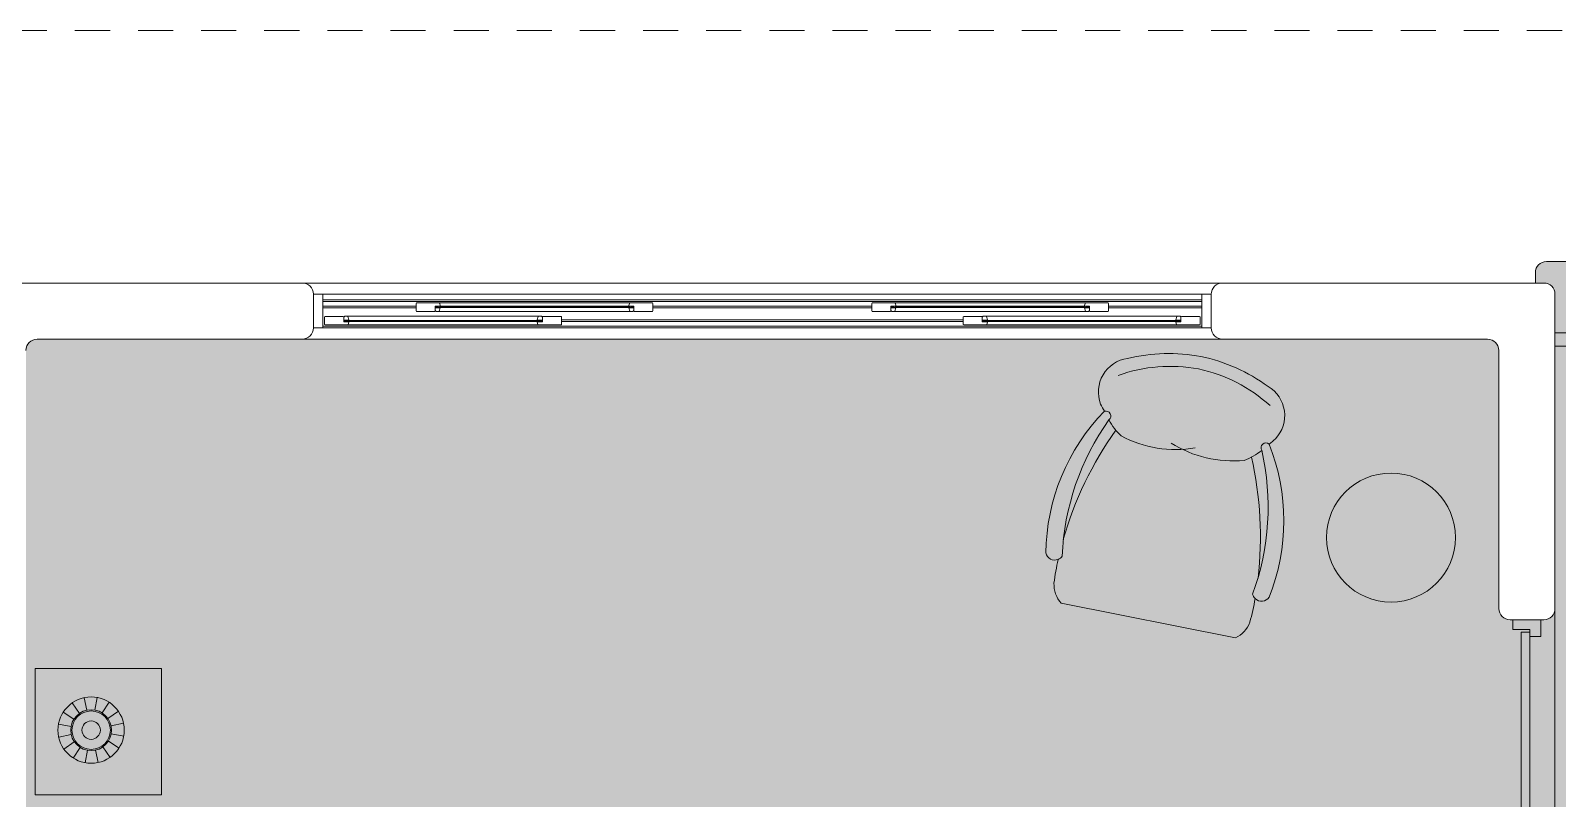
# Model space of a CAD drawing. Header units: metres. Extents: x 8 to 2416, y -346 to 476.
# Drawn here: x 224.13 to 229.57, y -175.25 to -172.51 of the extents above; entities that cross this region are included whole.
import ezdxf

# ---------------------------------------------------------------- set-up
doc = ezdxf.new("R2010")
doc.units = ezdxf.units.M
doc.linetypes.add('0', pattern=[0])
doc.linetypes.add('HIDDEN2', pattern=[0.1875, 0.125, -0.0625])
doc.layers.get('0').update_dxf_attribs({"color": 250, "linetype": '0', "lineweight": 20})
for name, color, linetype, lineweight in [('A-DOOR', 35, 'Continuous', 5), ('A-WALL', 250, 'Continuous', 20), ('baños', 140, 'Continuous', 0), ('cristales', 131, 'Continuous', 0), ('MOBILIARIOS', 252, 'Continuous', 0), ('muros bajitos', 252, 'Continuous', 5), ('piso', 253, 'Continuous', 0), ('SE-3', 253, 'Continuous', 5)]:
    doc.layers.add(name, color=color, linetype=linetype, lineweight=lineweight)
doc.layers.add('Techos 1', color=7, linetype='HIDDEN2', lineweight=9, true_color=0x42391a)
doc.styles.get("Standard").update_dxf_attribs({"font": 'arial.ttf', "height": 0.1875})

# ---------------------------------------------------------------- blocks, each defined once
blk = doc.blocks.new('A$Ca77e88c0')
at = {"layer": 'MOBILIARIOS', "linetype": 'Continuous'}
for p, q in [((-1.01544009112331e-06, 1.345651717750314), (0.2432006324802956, 0.7609629148360568)), ((0.2434936794290365, 0.7602583913973433), (-1.01544009112331e-06, 1.345651717750314))]:
    blk.add_line(p, q, dxfattribs=at)
for points in [[(1.008125358282257, 1.421644926686, 0.1039314940816634), (0.8565039751341033, 1.635341077202924, 0.4816425142703648), (0.6680163613940238, 1.624038728942594, 0.04769290382593253), (0.6541480739223005, 1.598549663945079, 0.04769290382593253)], [(1.008125358282257, 1.421644926686, -0.1039314940816634), (1.052784169101784, 1.163457631906155, -0.4816425142703648), (0.9118832402327826, 1.037750623982532, -0.04769290382593253), (0.8840291604386721, 1.045885245870366, -0.04769290382593253)]]:
    blk.add_lwpolyline(points, format="xyb", dxfattribs=at)
blk.add_circle((0.8492057223544123, 0.4995568400983785), 0.2298709159306602, dxfattribs=at)
for centre, radius, start, end in [((0.5211640327007387, 0.8742309412396736), 0.7364253986046762, 79.5964273083542, 123.141460013839), ((0.6433678240385632, 1.584722407389307), 0.01753302070708554, 250.4541552792381, 52.05867932115643), ((0.6433678240385632, 1.584722407389307), 0.01753302070708554, 250.4541552792381, 52.05867932115643), ((0.4617242351280026, 1.186615437588941), 0.5494554148781862, 23.33144091005351, 53.59475911017562), ((0.4617242351280026, 1.186615437588941), 0.5494554148781862, 23.33144091005351, 53.59475911017562), ((0.6119683532004103, 0.6674222117736832), 0.9011393486706466, 88.3763175299365, 121.4795801063592), ((0.6119683532004103, 0.6674222117736832), 0.9011393486706466, 88.3763175299365, 121.4795801063592), ((0.5865066073011747, 0.2492669453939129), 1.278650277089649, 88.45422214888875, 107.9351379704345), ((0.5865066073011747, 0.2492669453939129), 1.278650277089649, 88.45422214888875, 107.9351379704345), ((0.8582869231260304, 1.456687728374263), 0.2476148482638519, 153.2164631884846, 169.9181615114396), ((0.8582869231260304, 1.456687728374263), 0.2476148482638519, 153.2164631884846, 169.9181615114396), ((0.1420839169161638, 1.468433514878299), 0.03250318277003803, 136.3786589685017, 235.7351286119867), ((1.028085993714569, 1.542618349044474), 0.4157769604742426, 185.8786269019389, 223.4033146908429), ((1.028085993714569, 1.542618349044474), 0.4157769604742426, 185.8786269019389, 223.4033146908429), ((0.482298413593611, 0.5299989606322697), 0.9794968593784246, 111.463132579121, 116.5117549905626), ((0.1421050225162332, 1.468433068013667), 0.03250318277003803, 235.6979299261122, 268.7539358899367), ((0.09954396986930192, 1.319152080382622), 0.102937972921029, 121.9513952527802, 165.0616113181149), ((0.4562253716892144, 1.199835429370793), 0.5494554148781862, 351.5750344419301, 21.83835264244334), ((0.4562253716892144, 1.199835429370793), 0.5494554148781862, 351.5750344419301, 21.83835264244334), ((1.107992018498635, 1.350513738157119), 0.4157769604742426, 181.7664788580354, 219.2911666477421), ((0.1939373106673656, 1.67242391200412), 0.9011393486706546, 283.6902134468298, 316.793476027593), ((0.1939373106673656, 1.67242391200412), 0.9011393486706546, 283.6902134468298, 316.793476027593), ((0.2765880960448328, 1.462223714828781), 0.7364253986046891, 282.028333531872, 325.5733662439656), ((-0.1205687898320491, 1.949169354831611), 1.278650277089682, 297.2346555881981, 316.715571410285), ((-0.1205687898320491, 1.949169354831611), 1.278650277089682, 297.2346555881981, 316.715571410285), ((0.9273403582897402, 1.290674172802198), 0.2476148482638519, 235.2516320466443, 251.9533303586874), ((0.9273403582897402, 1.290674172802198), 0.2476148482638519, 235.2516320466443, 251.9533303586874), ((0.86662271729125, 1.047988231063002), 0.01753302070708554, 353.1111142346953, 154.7156382658125), ((0.86662271729125, 1.047988231063002), 0.01753302070708554, 353.1111142346953, 154.7156382658125), ((0.005241825943642198, 1.67738085465426), 0.9794968593784247, 288.6412153358525, 293.6898377472875), ((0.4307414685147535, 0.7744627313236947), 0.03250318277003803, 169.4346649323377, 268.7911345856439), ((0.4307414685147535, 0.7744627313236947), 0.03250318277003803, 136.3786589685017, 169.4346649323377), ((0.4307414685147535, 0.7744627313236947), 0.03250318277003803, 136.3786589685017, 169.4346649323377), ((0.2948204551025526, 0.849487245464843), 0.102937972921029, 240.0913590082954, 283.2015750736196)]:
    blk.add_arc(centre, radius, start, end, dxfattribs=at)
blk = doc.blocks.new('A$Cb50f4bf1')
at = {"layer": 'MOBILIARIOS'}
for p, q in [((0.4499999913598458, 0.4499987532765317), (-8.637243809062056e-09, 0.4499987532765317)), ((-8.637243809062056e-09, 0.4499987532765317), (-8.637243809062056e-09, -1.246720557901426e-06)), ((0.4499999913598458, -1.246720557901426e-06), (0.4499999913598458, 0.4499987532765317)), ((0.1634793726523185, 0.3479509918297481), (0.1892838584142282, 0.3106693436247951)), ((0.2058065758071734, 0.3663018581983124), (0.2153797429534734, 0.3219831573051124)), ((0.2519343850042333, 0.3670579286526845), (0.2438188056155468, 0.3224492955241658)), ((0.2948402594308845, 0.3501040983146595), (0.2702714568993088, 0.311996792978789)), ((0.131396708512284, 0.3147990826082605), (0.1695040138554305, 0.2902302800766847)), ((0.3279921686596481, 0.318021434181901), (0.2907105204546951, 0.2922169484199912)), ((0.3463430350209364, 0.2756942310197701), (0.3020243341277364, 0.2661210638807461)), ((0.114442878181535, 0.2718932081743333), (0.1590515113100537, 0.2637776287856468)), ((0.1151989486359071, 0.2257653989845494), (0.1595176495291071, 0.2353385661235734)), ((0.3470991054753085, 0.2295664218299862), (0.3024904723540658, 0.2376820012186727)), ((0.1335498150044714, 0.1834381958224185), (0.1708314632021484, 0.2092426815843282)), ((0.166701724225959, 0.15135553168966), (0.1912705267575348, 0.1894628370255305)), ((0.2096075986526102, 0.134401701351635), (0.2177231780485727, 0.1790103344801537)), ((0.2557354078496701, 0.1351577718060071), (0.2461622407033701, 0.1794764726992071)), ((0.298062611004525, 0.1535086381745714), (0.2722581252426153, 0.1907902863795243)), ((0.3301452751445595, 0.186660547396059), (0.2920379698014131, 0.2112293499276348)), ((-8.637243809062056e-09, -1.246720557901426e-06), (0.4499999913598458, -1.246720557901426e-06))]:
    blk.add_line(p, q, dxfattribs=at)
for radius in [0.1182375542512629, 0.07289670315566256, 0.06842775208154064, 0.0328094779534814]:
    blk.add_circle((0.2307709918284218, 0.2507298149985218), radius, dxfattribs=at)
blk = doc.blocks.new('A$C2f9b60d5')
at = {"layer": 'A-DOOR'}
for p, q in [((1.633476927054289e-05, 0.1005227153823967), (1.4210854715202e-14, 0.000522715274215102)), ((1.633476927054289e-05, 0.1005227153823967), (0.06001633402468087, 0.1005129145209622)), ((0.03500980054343472, 0.06051699736043048), (0.03499999968198608, 0.00051699810502015)), ((0.06000980011680213, 0.0605129136681839), (0.03500980054343472, 0.06051699736043048)), ((0.06000980011680213, 0.0605129136681839), (0.0600163340244535, 0.1005129131717837)), ((3.540009737625837, 0.06000980278508194), (3.540016271533489, 0.1000098022886817)), ((3.540009737625837, 0.06000980278508194), (3.565009737199205, 0.06000571909283536)), ((3.600016270789126, 0.1000000027764258), (3.540016271533716, 0.1000098036378603)), ((3.565009737199205, 0.06000571909283536), (3.564999936337756, 5.719837425033347e-06)), ((3.600016270789126, 0.1000000027764258), (3.600016270789126, 0)), ((0.03499999968198608, 0.00051699810502015), (0, 0.0005227152742079966)), ((3.564999936337756, 5.719837425033347e-06), (3.599999936019799, 2.668237186753686e-09))]:
    blk.add_line(p, q, dxfattribs=at)
for points in [[(0.6314092330019889, 0.7340958971768075), (1.024707454436111, 0.06038800207075923), (1.050863378287204, 0.07565734714647476), (0.6575651568530816, 0.7493652422525443)], [(2.965838793269256, 0.7337145734945238), (2.572320495568988, 0.06013520305140219), (2.546169561538136, 0.07541309233165805), (2.939687859238404, 0.7489924627748081)], [(0.04460117791131779, 0.0605154306310709), (1.024707454436111, 0.06038800207075923), (1.02470250717073, 0.03010128506361553), (0.04459623064587959, 0.03022871362392721)], [(3.552426772093781, 0.06000777449115446), (2.572320495568988, 0.06013520305140219), (2.572315548303663, 0.02984848604425849), (3.552421824828457, 0.02972105748401077)]]:
    blk.add_lwpolyline(points, close=True, dxfattribs=at)
at = {"layer": 'A-DOOR', "linetype": 'HIDDEN2'}
for centre, start, end in [((0.9599614829443794, -0.04884636815482679), 10.76134296711832, 110.7488073156987), ((2.637030777241819, -0.04912031355443247), 69.23247441770859, 169.2199387662857)]:
    blk.add_arc(centre, 0.8535720901146175, start, end, dxfattribs=at)
blk = doc.blocks.new('PL BASE 2N NASAS 09')
at = {"layer": 'A-DOOR'}
for p, q in [((175.1325463720298, -5.21172817270025), (178.41254637203, -5.211728172700251)), ((175.172546372029, -5.251727912375507), (178.372546372029, -5.251727912375507)), ((175.2065464466042, -5.251727912375507), (175.2065464377307, -5.371727206338913)), ((175.2065464451254, -5.271727162032569), (178.3385463147666, -5.271727239452041)), ((178.3385463132877, -5.251727912375507), (178.3385463221614, -5.371728328802812)), ((175.2140464380392, -5.330727194173924), (175.2125464380048, -5.332227194208649)), ((175.2125464380048, -5.332227194208649), (175.2125464380095, -5.359227194123243)), ((175.2790464395473, -5.330727194175175), (175.2140464380392, -5.330727194173924)), ((175.2805464395821, -5.332227194209956), (175.2790464395473, -5.330727194175175)), ((175.2805464395824, -5.349727193899433), (175.2805464395821, -5.332227194209956)), ((175.9753147240409, -5.329727193897092), (175.2937781369227, -5.329727193897092)), ((175.5385465198068, -5.284227162436046), (175.5400465198415, -5.282727162401265)), ((175.5385465198068, -5.311227162346505), (175.5385465198068, -5.284227162436046)), ((175.540046519841, -5.312727162380916), (175.5385465198065, -5.311227162346192)), ((175.5400465198415, -5.282727162401265), (175.6206779056832, -5.282727162399588)), ((175.6050465213491, -5.312727162379666), (175.540046519841, -5.312727162380916)), ((175.6065465213838, -5.311227162344885), (175.6050465213491, -5.312727162379666)), ((175.6240465217885, -5.29372716265447), (175.6065465213841, -5.293727162655408)), ((175.6065465213841, -5.293727162655408), (175.6065465213838, -5.311227162344885)), ((175.6065465214068, -5.296727162006725), (175.6115465215279, -5.29672716272426)), ((175.6065465214068, -5.29672716272426), (175.6115465215279, -5.296727162006725)), ((175.6115465215279, -5.294727161962662), (175.6175465216382, -5.298727162768323)), ((175.6115465215279, -5.298727162771961), (175.6175465216382, -5.294727161962662)), ((175.6197782187827, -5.313727162657749), (176.3013148059009, -5.313727162657749)), ((175.6206779056832, -5.282727162399588), (175.6225407885698, -5.284182606022704)), ((176.3004151189571, -5.282727162397627), (175.6206779057264, -5.282727162397627)), ((175.6225407885698, -5.284182606022704), (175.6245465218001, -5.292227162619689)), ((175.6245465218001, -5.293227162642857), (175.6240465217885, -5.29372716265447)), ((175.6245465218001, -5.292227162619689), (175.6245465218001, -5.293227162642857)), ((175.9885464214397, -5.332227194209956), (175.9900464214745, -5.330727194175175)), ((175.9885464214395, -5.349727193899433), (175.9885464214397, -5.332227194209956)), ((175.9900464214745, -5.330727194175175), (176.0550464229826, -5.330727194173924)), ((176.0565464230168, -5.332227194209089), (176.0550464229821, -5.330727194174308)), ((176.0565464230168, -5.332227194209047), (176.0565464230168, -5.359227194118795)), ((176.2985522360555, -5.284182606022704), (176.2965465028252, -5.292227162619689)), ((176.2965465028252, -5.292227162619689), (176.2965465028252, -5.293227162642857)), ((176.2965465028252, -5.293227162642857), (176.2970465028368, -5.29372716265447)), ((176.2970465028368, -5.29372716265447), (176.3145465032412, -5.293727162655408)), ((176.3004151189421, -5.282727162399588), (176.2985522360555, -5.284182606022704)), ((176.3810465047838, -5.282727162401265), (176.3004151189421, -5.282727162399588)), ((176.3095465031557, -5.294727161962662), (176.3035465029871, -5.298727162768323)), ((176.3095465031557, -5.298727162771961), (176.3035465029871, -5.294727161962662)), ((176.3145465032185, -5.296727162006725), (176.3095465031557, -5.29672716272426)), ((176.3145465032185, -5.29672716272426), (176.3095465031557, -5.296727162006725)), ((176.3145465032412, -5.293727162655408), (176.3145465032415, -5.311227162344885)), ((176.3145465032415, -5.311227162344885), (176.3160465032763, -5.312727162379666)), ((176.3160465032763, -5.312727162379666), (176.3810465047843, -5.312727162380916)), ((176.3825465048185, -5.284227162436046), (176.3810465047838, -5.282727162401265)), ((176.3810465047843, -5.312727162380916), (176.3825465048188, -5.311227162346192)), ((176.3825465048185, -5.311227162346505), (176.3825465048185, -5.284227162436046)), ((177.1625462392395, -5.284227162436046), (177.1640462392742, -5.282727162401265)), ((177.1625462392395, -5.311227162346505), (177.1625462392395, -5.284227162436046)), ((177.1640462392737, -5.312727162380916), (177.1625462392392, -5.311227162346192)), ((177.1640462392742, -5.282727162401265), (177.2446776251159, -5.282727162399588)), ((177.2290462407818, -5.312727162379666), (177.1640462392737, -5.312727162380916)), ((177.2305462408166, -5.311227162344885), (177.2290462407818, -5.312727162379666)), ((177.2480462412212, -5.29372716265447), (177.2305462408168, -5.293727162655408)), ((177.2305462408168, -5.293727162655408), (177.2305462408166, -5.311227162344885)), ((177.2305462408395, -5.296727162006725), (177.2355462409024, -5.29672716272426)), ((177.2305462408395, -5.29672716272426), (177.2355462409024, -5.296727162006725)), ((177.2355462409024, -5.294727161962662), (177.2415462410709, -5.298727162768323)), ((177.2355462409024, -5.298727162771961), (177.2415462410709, -5.294727161962662)), ((177.9253145252753, -5.313727162657749), (177.2437779381572, -5.313727162657749)), ((177.2446776251159, -5.282727162399588), (177.2465405080025, -5.284182606022704)), ((177.2446776251009, -5.282727162397627), (177.9244148383316, -5.282727162397627)), ((177.2465405080025, -5.284182606022704), (177.2485462412328, -5.292227162619689)), ((177.2485462412328, -5.293227162642857), (177.2480462412212, -5.29372716265447)), ((177.2485462412328, -5.292227162619689), (177.2485462412328, -5.293227162642857)), ((177.4885463210412, -5.332227194209089), (177.490046321076, -5.330727194174308)), ((177.4885463210412, -5.332227194209047), (177.4885463210412, -5.359227194118795)), ((177.5550463225835, -5.330727194175175), (177.4900463210755, -5.330727194173924)), ((177.5565463226183, -5.332227194209956), (177.5550463225835, -5.330727194175175)), ((177.5565463226186, -5.349727193899433), (177.5565463226183, -5.332227194209956)), ((177.5697780200171, -5.329727193897092), (178.2513146071353, -5.329727193897092)), ((177.9225519554882, -5.284182606022704), (177.9205462222579, -5.292227162619689)), ((177.9205462222579, -5.292227162619689), (177.9205462222579, -5.293227162642857)), ((177.9205462222579, -5.293227162642857), (177.9210462222695, -5.29372716265447)), ((177.9210462222695, -5.29372716265447), (177.9385462226739, -5.293727162655408)), ((177.9244148383748, -5.282727162399588), (177.9225519554882, -5.284182606022704)), ((178.0050462242164, -5.282727162401265), (177.9244148383748, -5.282727162399588)), ((177.9335462225301, -5.294727161962662), (177.9275462224198, -5.298727162768323)), ((177.9335462225301, -5.298727162771961), (177.9275462224197, -5.294727161962662)), ((177.9385462226512, -5.296727162006725), (177.9335462225301, -5.29672716272426)), ((177.9385462226512, -5.29672716272426), (177.9335462225301, -5.296727162006725)), ((177.9385462226739, -5.293727162655408), (177.9385462226741, -5.311227162344885)), ((177.9385462226741, -5.311227162344885), (177.9400462227089, -5.312727162379666)), ((177.9400462227089, -5.312727162379666), (178.005046224217, -5.312727162380916)), ((178.0065462242512, -5.284227162436046), (178.0050462242164, -5.282727162401265)), ((178.005046224217, -5.312727162380916), (178.0065462242515, -5.311227162346192)), ((178.0065462242512, -5.311227162346505), (178.0065462242512, -5.284227162436046)), ((178.2645463044759, -5.332227194209956), (178.2660463045106, -5.330727194175175)), ((178.2645463044756, -5.349727193899433), (178.2645463044759, -5.332227194209956)), ((178.2660463045106, -5.330727194175175), (178.3310463060187, -5.330727194173924)), ((178.3310463060187, -5.330727194173924), (178.3325463060532, -5.332227194208649)), ((178.3325463060532, -5.332227194208649), (178.3325463060485, -5.359227194123243)), ((175.1725464365384, -5.371727194153799), (178.3725463233531, -5.371728340987924)), ((175.212546438005, -5.359227194118795), (175.2140464380398, -5.360727194153576)), ((175.2140464380398, -5.360727194153576), (175.2946778238815, -5.360727194155253)), ((175.280546439605, -5.346727194548116), (175.2855464396679, -5.346727193830581)), ((175.280546439605, -5.346727193830581), (175.2855464396679, -5.346727194548116)), ((175.2980464399867, -5.349727193900371), (175.2805464395824, -5.349727193899433)), ((175.2855464396679, -5.348727194592179), (175.2915464398365, -5.344727193786518)), ((175.2855464396679, -5.34472719378288), (175.2915464398365, -5.348727194592179)), ((175.2946778238815, -5.360727194155253), (175.2965407067681, -5.359271750532137)), ((175.2946778238665, -5.360727194157214), (175.9744150370972, -5.360727194157214)), ((175.2965407067681, -5.359271750532137), (175.2985464399983, -5.351227193935152)), ((175.2985464399983, -5.350227193911984), (175.2980464399867, -5.349727193900371)), ((175.2985464399983, -5.351227193935152), (175.2985464399983, -5.350227193911984)), ((175.9705464210235, -5.350227193911984), (175.9710464210351, -5.349727193900371)), ((175.9705464210235, -5.351227193935152), (175.9705464210235, -5.350227193911984)), ((175.9725521542537, -5.359271750532137), (175.9705464210235, -5.351227193935152)), ((175.9710464210351, -5.349727193900371), (175.9885464214395, -5.349727193899433)), ((175.9744150371404, -5.360727194155253), (175.9725521542537, -5.359271750532137)), ((176.0550464229821, -5.360727194153576), (175.9744150371404, -5.360727194155253)), ((175.9835464212957, -5.348727194592179), (175.9775464211854, -5.344727193786518)), ((175.9835464212957, -5.34472719378288), (175.9775464211854, -5.348727194592179)), ((175.9885464214168, -5.346727194548116), (175.9835464212957, -5.346727193830581)), ((175.9885464214168, -5.346727193830581), (175.9835464212957, -5.346727194548116)), ((176.0565464230168, -5.359227194118795), (176.0550464229821, -5.360727194153576)), ((177.4885463210412, -5.359227194118795), (177.490046321076, -5.360727194153576)), ((177.490046321076, -5.360727194153576), (177.5706777069177, -5.360727194155253)), ((177.5565463226412, -5.346727194548116), (177.5615463227623, -5.346727193830581)), ((177.5565463226412, -5.346727193830581), (177.5615463227623, -5.346727194548116)), ((177.5740463230229, -5.349727193900371), (177.5565463226186, -5.349727193899433)), ((177.5615463227623, -5.348727194592179), (177.5675463228727, -5.344727193786518)), ((177.5615463227623, -5.34472719378288), (177.5675463228727, -5.348727194592179)), ((177.5706777069177, -5.360727194155253), (177.5725405898043, -5.359271750532137)), ((178.2504149201915, -5.360727194157214), (177.5706777069609, -5.360727194157214)), ((177.5725405898043, -5.359271750532137), (177.5745463230345, -5.351227193935152)), ((177.5745463230345, -5.350227193911984), (177.5740463230229, -5.349727193900371)), ((177.5745463230345, -5.351227193935152), (177.5745463230345, -5.350227193911984)), ((178.2465463040596, -5.350227193911984), (178.2470463040712, -5.349727193900371)), ((178.2465463040596, -5.351227193935152), (178.2465463040596, -5.350227193911984)), ((178.2485520372899, -5.359271750532137), (178.2465463040596, -5.351227193935152)), ((178.2470463040712, -5.349727193900371), (178.2645463044756, -5.349727193899433)), ((178.2504149201765, -5.360727194155253), (178.2485520372899, -5.359271750532137)), ((178.3310463060182, -5.360727194153576), (178.2504149201765, -5.360727194155253)), ((178.2595463043901, -5.348727194592179), (178.2535463042215, -5.344727193786518)), ((178.2595463043901, -5.34472719378288), (178.2535463042215, -5.348727194592179)), ((178.2645463044529, -5.346727194548116), (178.2595463043901, -5.346727193830581)), ((178.2645463044529, -5.346727193830581), (178.2595463043901, -5.346727194548116)), ((178.332546306053, -5.359227194118795), (178.3310463060182, -5.360727194153576)), ((175.1325463720298, -5.411728172700413), (178.41254637203, -5.411728172700405))]:
    blk.add_line(p, q, dxfattribs=at)
at = {"layer": 'A-DOOR', "color": 8}
for p, q in [((175.2065464349916, -5.277727162017861), (178.3385463152103, -5.277727239508337)), ((175.5385465198068, -5.29472817721588), (175.2065464434245, -5.294728063888691)), ((175.5385465198068, -5.30072716246071), (175.2065464429809, -5.300727049133535)), ((176.3825465048768, -5.29472817721588), (177.1625462392395, -5.294728074965853)), ((176.3825465048768, -5.30072716246071), (177.1625462392395, -5.300727060210697)), ((178.0065462400852, -5.29472817721588), (178.3385463164674, -5.294728063888691)), ((178.0065462400852, -5.30072716246071), (178.338546316911, -5.300727049133535)), ((175.2065464395379, -5.365727194153799), (178.3385463217176, -5.365727194153799)), ((177.4885463210412, -5.342727204793853), (176.0565464230168, -5.342727203898214)), ((177.4885463210412, -5.348726409407611), (176.0565464230168, -5.348726075095733))]:
    blk.add_line(p, q, dxfattribs=at)
at = {"layer": 'A-DOOR'}
for points in [[(175.2826950650056, -5.331227193882064, -0.341998711879526), (175.2807585732866, -5.332727193908219), (175.2805464412801, -5.33306110565389), (175.2805464411969, -5.342727194139037), (175.2815464412115, -5.343727194166654), (175.2985464416099, -5.343727194242199), (175.2985464416122, -5.343227194230614), (175.2952270257499, -5.330838965361103, 0.339454260104197), (175.2937781369752, -5.329727193896552), (175.2846315567213, -5.329727193855909, 0.34199871187953)], [(175.6086951468073, -5.312227162672777, 0.341998711879526), (175.6067586550883, -5.310727162646607), (175.6065465230819, -5.310393250900951), (175.6065465229987, -5.300727162415804), (175.6075465230133, -5.299727162388173), (175.6245465234117, -5.299727162312628), (175.6245465234139, -5.300227162324227), (175.6212271075516, -5.312615391193724, -0.339454260104197), (175.6197782187769, -5.313727162658274), (175.6106316385231, -5.313727162698918, -0.34199871187953)], [(175.9863977960163, -5.331227193882064, 0.341998711879526), (175.9883342877353, -5.332727193908219), (175.9885464197417, -5.33306110565389), (175.9885464198249, -5.342727194139037), (175.9875464198103, -5.343727194166654), (175.9705464194119, -5.343727194242199), (175.9705464194097, -5.343227194230614), (175.9738658352719, -5.330838965361103, -0.339454260104197), (175.9753147240467, -5.329727193896552), (175.9844613043005, -5.329727193855909, -0.34199871187953)], [(176.312397877818, -5.312227162672777, -0.341998711879526), (176.314334369537, -5.310727162646607), (176.3145465015434, -5.310393250900951), (176.3145465016266, -5.300727162415804), (176.3135465016121, -5.299727162388173), (176.2965465012136, -5.299727162312628), (176.2965465012114, -5.300227162324227), (176.2998659170737, -5.312615391193724, 0.339454260104197), (176.3013148058484, -5.313727162658274), (176.3104613861022, -5.313727162698918, 0.34199871187953)], [(177.23269486624, -5.312227162672777, 0.341998711879526), (177.230758374521, -5.310727162646607), (177.2305462425146, -5.310393250900951), (177.2305462424314, -5.300727162415804), (177.231546242446, -5.299727162388173), (177.2485462428444, -5.299727162312628), (177.2485462428466, -5.300227162324227), (177.2452268269844, -5.312615391193724, -0.339454260104197), (177.2437779382096, -5.313727162658274), (177.2346313579558, -5.313727162698918, -0.34199871187953)], [(177.5586949480418, -5.331227193882064, -0.341998711879526), (177.5567584563228, -5.332727193908219), (177.5565463243163, -5.33306110565389), (177.5565463242332, -5.342727194139037), (177.5575463242477, -5.343727194166654), (177.5745463246461, -5.343727194242199), (177.5745463246483, -5.343227194230614), (177.5712269087861, -5.330838965361103, 0.339454260104197), (177.5697780200114, -5.329727193896552), (177.5606314397575, -5.329727193855909, 0.34199871187953)], [(177.9363975972506, -5.312227162672777, -0.341998711879526), (177.9383340889696, -5.310727162646607), (177.9385462209761, -5.310393250900951), (177.9385462210593, -5.300727162415804), (177.9375462210447, -5.299727162388173), (177.9205462206463, -5.299727162312628), (177.9205462206441, -5.300227162324227), (177.9238656365063, -5.312615391193724, 0.339454260104197), (177.9253145252811, -5.313727162658274), (177.9344611055349, -5.313727162698918, 0.34199871187953)], [(178.2623976790524, -5.331227193882064, 0.341998711879526), (178.2643341707714, -5.332727193908219), (178.2645463027778, -5.33306110565389), (178.264546302861, -5.342727194139037), (178.2635463028464, -5.343727194166654), (178.2465463024481, -5.343727194242199), (178.2465463024458, -5.343227194230614), (178.2498657183081, -5.330838965361103, -0.339454260104197), (178.2513146070828, -5.329727193896552), (178.2604611873366, -5.329727193855909, -0.34199871187953)]]:
    blk.add_lwpolyline(points, format="xyb", close=True, dxfattribs=at)
for points in [[(175.6065465214068, -5.296727162010363), (175.6115465215279, -5.296727162010363), (175.6115465215279, -5.29672716272426), (175.6065465214068, -5.29672716272426)], [(176.3095465031557, -5.294727161962662), (175.6115465215279, -5.294727161962662), (175.6115465215279, -5.298727162054426), (176.3095465031557, -5.298727162054426)], [(175.6115465215279, -5.294727161962662), (175.6175465216382, -5.294727161962662), (175.6175465216382, -5.298727162771961), (175.6115465215279, -5.298727162771961)], [(175.6240465218305, -5.293727162654527), (175.6120465215516, -5.293727162654527), (175.6120465215516, -5.294727162676558), (175.6240465218305, -5.294727162676558)], [(175.6240465218305, -5.298727162054426), (175.6120465215516, -5.298727162054426), (175.6120465215516, -5.299727162080096), (175.6240465218305, -5.299727162080096)], [(175.6175465216382, -5.294727161962662), (175.6225465217593, -5.294727161962662), (175.6225465217593, -5.298727162771961), (175.6175465216382, -5.298727162771961)], [(176.297046502853, -5.293727162654527), (176.3090465031319, -5.293727162654527), (176.3090465031319, -5.294727162676558), (176.297046502853, -5.294727162676558)], [(176.297046502853, -5.298727162054426), (176.3090465031319, -5.298727162054426), (176.3090465031319, -5.299727162080096), (176.297046502853, -5.299727162080096)], [(176.3035465029871, -5.294727161962662), (176.298546502866, -5.294727161962662), (176.298546502866, -5.298727162771961), (176.3035465029871, -5.298727162771961)], [(176.3095465031557, -5.294727161962662), (176.3035465029871, -5.294727161962662), (176.3035465029871, -5.298727162771961), (176.3095465031557, -5.298727162771961)], [(176.3145465032185, -5.296727162010363), (176.3095465031557, -5.296727162010363), (176.3095465031557, -5.29672716272426), (176.3145465032185, -5.29672716272426)], [(177.2305462408395, -5.296727162010363), (177.2355462409024, -5.296727162010363), (177.2355462409024, -5.29672716272426), (177.2305462408395, -5.29672716272426)], [(177.2355462409024, -5.294727161962662), (177.2415462410709, -5.294727161962662), (177.2415462410709, -5.298727162771961), (177.2355462409024, -5.298727162771961)], [(177.2355462409024, -5.294727161962662), (177.9335462225301, -5.294727161962662), (177.9335462225301, -5.298727162054426), (177.2355462409024, -5.298727162054426)], [(177.248046241205, -5.293727162654527), (177.2360462409261, -5.293727162654527), (177.2360462409261, -5.294727162676558), (177.248046241205, -5.294727162676558)], [(177.248046241205, -5.298727162054426), (177.2360462409261, -5.298727162054426), (177.2360462409261, -5.299727162080096), (177.248046241205, -5.299727162080096)], [(177.2415462410709, -5.294727161962662), (177.246546241192, -5.294727161962662), (177.246546241192, -5.298727162771961), (177.2415462410709, -5.298727162771961)], [(177.9210462222275, -5.293727162654527), (177.9330462225064, -5.293727162654527), (177.9330462225064, -5.294727162676558), (177.9210462222275, -5.294727162676558)], [(177.9210462222274, -5.298727162054426), (177.9330462225064, -5.298727162054426), (177.9330462225064, -5.299727162080096), (177.9210462222274, -5.299727162080096)], [(177.9275462224197, -5.294727161962662), (177.9225462222987, -5.294727161962662), (177.9225462222987, -5.298727162771961), (177.9275462224198, -5.298727162771961)], [(177.9335462225301, -5.294727161962662), (177.9275462224197, -5.294727161962662), (177.9275462224198, -5.298727162771961), (177.9335462225301, -5.298727162771961)], [(177.9385462226512, -5.296727162010363), (177.9335462225301, -5.296727162010363), (177.9335462225301, -5.29672716272426), (177.9385462226512, -5.29672716272426)], [(175.280546439605, -5.346727194544478), (175.2855464396679, -5.346727194544478), (175.2855464396679, -5.346727193830581), (175.280546439605, -5.346727193830581)], [(175.2855464396679, -5.348727194592179), (175.2915464398365, -5.348727194592179), (175.2915464398365, -5.34472719378288), (175.2855464396679, -5.34472719378288)], [(175.2855464396679, -5.348727194592179), (175.9835464212957, -5.348727194592179), (175.9835464212957, -5.344727194500415), (175.2855464396679, -5.344727194500415)], [(175.2980464399706, -5.344727194500415), (175.2860464396917, -5.344727194500415), (175.2860464396917, -5.343727194474745), (175.2980464399706, -5.343727194474745)], [(175.2980464399706, -5.349727193900314), (175.2860464396917, -5.349727193900314), (175.2860464396917, -5.348727193878283), (175.2980464399706, -5.348727193878283)], [(175.2915464398365, -5.348727194592179), (175.2965464399576, -5.348727194592179), (175.2965464399576, -5.34472719378288), (175.2915464398365, -5.34472719378288)], [(175.971046420993, -5.344727194500415), (175.983046421272, -5.344727194500415), (175.983046421272, -5.343727194474745), (175.971046420993, -5.343727194474745)], [(175.971046420993, -5.349727193900314), (175.983046421272, -5.349727193900314), (175.983046421272, -5.348727193878283), (175.971046420993, -5.348727193878283)], [(175.9775464211854, -5.348727194592179), (175.9725464210643, -5.348727194592179), (175.9725464210643, -5.34472719378288), (175.9775464211854, -5.34472719378288)], [(175.9835464212957, -5.348727194592179), (175.9775464211854, -5.348727194592179), (175.9775464211854, -5.34472719378288), (175.9835464212957, -5.34472719378288)], [(175.9885464214168, -5.346727194544478), (175.9835464212957, -5.346727194544478), (175.9835464212957, -5.346727193830581), (175.9885464214168, -5.346727193830581)], [(177.5565463226412, -5.346727194544478), (177.5615463227623, -5.346727194544478), (177.5615463227623, -5.346727193830581), (177.5565463226412, -5.346727193830581)], [(178.2595463043901, -5.348727194592179), (177.5615463227623, -5.348727194592179), (177.5615463227623, -5.344727194500415), (178.2595463043901, -5.344727194500415)], [(177.5615463227623, -5.348727194592179), (177.5675463228727, -5.348727194592179), (177.5675463228727, -5.34472719378288), (177.5615463227623, -5.34472719378288)], [(177.574046323065, -5.344727194500415), (177.562046322786, -5.344727194500415), (177.562046322786, -5.343727194474745), (177.574046323065, -5.343727194474745)], [(177.574046323065, -5.349727193900314), (177.562046322786, -5.349727193900314), (177.562046322786, -5.348727193878283), (177.574046323065, -5.348727193878283)], [(177.5675463228727, -5.348727194592179), (177.5725463229937, -5.348727194592179), (177.5725463229937, -5.34472719378288), (177.5675463228727, -5.34472719378288)], [(178.2470463040874, -5.344727194500415), (178.2590463043663, -5.344727194500415), (178.2590463043663, -5.343727194474745), (178.2470463040874, -5.343727194474745)], [(178.2470463040874, -5.349727193900314), (178.2590463043663, -5.349727193900314), (178.2590463043663, -5.348727193878283), (178.2470463040874, -5.348727193878283)], [(178.2535463042215, -5.348727194592179), (178.2485463041004, -5.348727194592179), (178.2485463041004, -5.34472719378288), (178.2535463042215, -5.34472719378288)], [(178.2595463043901, -5.348727194592179), (178.2535463042215, -5.348727194592179), (178.2535463042215, -5.34472719378288), (178.2595463043901, -5.34472719378288)], [(178.2645463044529, -5.346727194544478), (178.2595463043901, -5.346727194544478), (178.2595463043901, -5.346727193830581), (178.2645463044529, -5.346727193830581)]]:
    blk.add_lwpolyline(points, close=True, dxfattribs=at)
at = {"layer": 'A-DOOR', "color": 7}
for points in [[(176.3095465031557, -5.298727162771961), (175.6115465215279, -5.298727162771961), (175.6115465215279, -5.294727162676558), (176.3095465031557, -5.294727162676558)], [(177.2355462409024, -5.298727162771961), (177.9335462225301, -5.298727162771961), (177.9335462225301, -5.294727162676558), (177.2355462409024, -5.294727162676558)], [(175.2855464396679, -5.34472719378288), (175.9835464212957, -5.34472719378288), (175.9835464212957, -5.348727193878283), (175.2855464396679, -5.348727193878283)], [(178.2595463043901, -5.34472719378288), (177.5615463227623, -5.34472719378288), (177.5615463227623, -5.348727193878283), (178.2595463043901, -5.348727193878283)]]:
    blk.add_lwpolyline(points, close=True, dxfattribs=at)
at = {"layer": 'A-WALL'}
for p, q in [((172.8375462980295, -5.211728172700248), (175.1325463720298, -5.21172817270025)), ((178.41254637203, -5.211728172700249), (179.5575462980298, -5.211728172700277)), ((178.41254637203, -5.211728172700248), (179.5575462980298, -5.211728172700276)), ((175.1725463720298, -5.25172817270025), (175.1725463720298, -5.371728172700413)), ((178.37254637203, -5.251728172700249), (178.37254637203, -5.371728172700549)), ((179.5975462980298, -5.251728172700277), (179.5975462980298, -6.371742744122392)), ((174.1875462980297, -5.411728172700282), (175.1325463720298, -5.411728172700413)), ((178.41254637203, -5.411728172700549), (179.35754629803, -5.411728172700608)), ((179.39754629803, -5.451728172700608), (179.39754629803, -6.371742744122392)), ((179.5575462980298, -6.411742744122392), (179.43754629803, -6.411742744122392)), ((179.46754629803, -6.411742744122392), (179.5275462980297, -6.411742744122392))]:
    blk.add_line(p, q, dxfattribs=at)
for centre, start, end in [((175.1325463720298, -5.25172817270025), 0, 89.99999999999994), ((178.41254637203, -5.251728172700249), 89.9999999999986, 180), ((179.5575462980298, -5.251728172700277), 0, 89.99999999999858), ((175.1325463720298, -5.371728172700413), 269.999999999992, 0), ((178.41254637203, -5.371728172700549), 180, 269.9999999999964), ((174.1875462980297, -5.451728172700282), 89.99999999999204, 179.9999999997964), ((179.35754629803, -5.451728172700608), 0, 89.99999999999643), ((179.43754629803, -6.371742744122392), 180, 270), ((179.5575462980298, -6.371742744122392), 270, 0)]:
    blk.add_arc(centre, 0.04, start, end, dxfattribs=at)
at = {"layer": 'cristales', "const_width": 0.004000000000000001}
for points in [[(176.298546502866, -5.296727162367311), (175.6225465217593, -5.296727162367311)], [(177.246546241192, -5.296727162367311), (177.9225462222987, -5.296727162367311)], [(175.2965464399576, -5.34672719418753), (175.9725464210643, -5.34672719418753)], [(178.2485463041004, -5.34672719418753), (177.5725463229937, -5.34672719418753)]]:
    blk.add_lwpolyline(points, dxfattribs=at)
at = {"layer": 'muros bajitos'}
for p, q in [((183.9975462263344, -5.388858893364954), (179.5975462263343, -5.388858893364954)), ((183.9975462263343, -5.436728172737503), (179.5975462263343, -5.436728172737503))]:
    blk.add_line(p, q, dxfattribs=at)
at = {"layer": 'piso'}
for p, q in [((179.5675462263342, -5.134908574326204), (184.6325462980298, -5.134908574326204)), ((179.5275462263342, -5.211728172737594), (179.5275462263342, -5.174908574326204)), ((179.5975462980094, -6.371742744122395), (179.5975462980347, -10.05174274416827))]:
    blk.add_line(p, q, dxfattribs=at)
blk.add_arc((179.5675462263342, -5.174908574326204), 0.04, 90, 180, dxfattribs=at)
at = {"layer": 'Techos 1'}
blk.add_line((157.447546261613, -4.311728172737816), (185.4975462980297, -4.311728172737475), dxfattribs=at)
at = {"color": 1, "rotation": 270}
blk.add_blockref('A$C2f9b60d5', (179.4470235827015, -6.41173457673775), dxfattribs=at)
at = {"layer": 'baños', "linetype": 'Continuous', "flags": 8}
for tag, p in [('MODELNUMBER', (167.1329024166141, -5.630616461235325, 2.857834639711941e-07)), ('TRADENAME', (167.1329024166694, -5.630658418648187, 2.857834639711941e-07)), ('MATERIAL', (167.132902416781, -5.630742991131916, 2.857834639711941e-07)), ('PRODUCT', (167.1329024167253, -5.630700704890165, 2.857834639711941e-07)), ('MODELNUMBER', (168.3076463902173, -5.630616461235325, 2.857834639711941e-07)), ('TRADENAME', (168.3076463902726, -5.630658418648187, 2.857834639711941e-07)), ('MATERIAL', (168.3076463903842, -5.630742991131916, 2.857834639711941e-07)), ('PRODUCT', (168.3076463903285, -5.630700704890165, 2.857834639711941e-07))]:
    blk.add_attdef(tag, p, '', height=2.537174511142602e-05, rotation=180.0000755047861, dxfattribs=at)
blk = doc.blocks.new('PL MUEBLES 2N NASAS 09')
blk.add_blockref('PL BASE 2N NASAS 09', (49.91427858474094, 62.7170073077223))
at = {"layer": 'MOBILIARIOS'}
for name, p, rotation in [('A$Ca77e88c0', (228.869374200511, 55.61454238939558), 56.16031382123446), ('A$Cb50f4bf1', (224.545335901528, 55.68070245277171), 89.99999999999993)]:
    blk.add_blockref(name, p, dxfattribs=dict(at, rotation=rotation))

msp = doc.modelspace()

# ---------------------------------------------------------------- hatches: boundary and pattern name
at = {"layer": 'SE-3', "true_color": 0xffc78f, "transparency": 33554483}
h = msp.add_hatch(color=31, dxfattribs=at)
h.dxf.hatch_style = 1
edge = h.paths.add_edge_path()
edge.add_line((234.1118248828085, -173.8632238283949), (234.0618248827708, -173.8632238283949))
edge.add_arc((234.0618248827708, -173.7632238283949), 0.1000000000000227, 180, 270, ccw=False)
edge.add_line((233.9618248827707, -173.7632238283949), (233.9618248827707, -173.6382238284322))
edge.add_line((233.9618248827707, -173.6382238284322), (229.5618248827708, -173.6382238284322))
edge.add_line((229.5618248827708, -173.6382238284322), (229.5618248827708, -174.5732383998171))
edge.add_line((229.5618248827708, -174.5732383998171), (229.5618248827721, -175.5853187066374))
edge.add_line((229.5618248827721, -175.5853187066374), (230.1453980646193, -175.2446394654345))
edge.add_line((230.1453980646193, -175.2446394654345), (230.1606674096949, -175.2707953892855))
edge.add_arc((229.3624557992876, -175.5731917153769), 0.8535720901145886, -76.4926385602086, 20.748807315706927, ccw=False)
edge.add_line((229.561824882763, -176.4031539323342), (229.5618248827631, -176.4203646462384))
edge.add_arc((229.362181853888, -177.2502610096743), 0.8535720901145907, -17.181386444612883, 76.47372620795852, ccw=False)
edge.add_line((230.1776627583398, -177.5024042378149), (230.4726444733901, -177.5024042378149))
edge.add_line((230.4726444733901, -177.5024042378149), (234.1118248828085, -173.8632238283949))
edge = h.paths.add_edge_path()
edge.add_line((230.1453986187543, -175.2446404146509), (229.5465560918169, -175.5942336173942))
edge.add_line((229.5465560918169, -175.5942336173942), (229.561824882763, -176.4031539323342))
edge.add_arc((229.3666580736794, -175.5786057960074), 0.8473309344571432, 283.3165756940752, 383.212228695693)
edge = h.paths.add_edge_path()
edge.add_line((229.5618248827631, -176.4203646462384), (229.5618248827682, -177.1596091516274))
edge.add_line((229.5618248827682, -177.1596091516274), (230.0438102440501, -177.502405510525))
edge.add_line((230.0438102440501, -177.502405510525), (230.1776627583398, -177.5024042378149))
edge.add_arc((229.362181853888, -177.2502610096743), 0.8535720901146279, 342.8186135553871, 436.4737262079585)
edge = h.paths.add_edge_path()
edge.add_line((230.4726444733902, -177.5024042378149), (230.1776627583398, -177.5024042378149))
edge.add_arc((229.3621818538882, -177.2502610096743), 0.8535720901144566, 339.2324744177048, 342.8186135553855, ccw=False)
edge.add_line((230.1602946302173, -177.5529180916708), (230.145016740937, -177.5790690257018))
edge.add_line((230.145016740937, -177.5790690257018), (230.0137907728898, -177.5024042378149))
edge.add_line((230.0137907728898, -177.5024042378149), (229.5618248827705, -177.5024042378149))
edge.add_line((229.5618248827705, -177.5024042378149), (229.5618248827757, -178.253238399863))
edge.add_line((229.5618248827757, -178.253238399863), (229.5618248823491, -180.1732514967907))
edge.add_line((229.5618248823491, -180.1732514967907), (229.5618248757619, -186.6531737922004))
edge.add_line((229.5618248757619, -186.6531737922004), (229.5618248828334, -188.5732092568259))
edge.add_line((229.5618248828334, -188.5732092568259), (229.5618248828166, -189.3240434190504))
edge.add_line((229.5618248828166, -189.3240434190504), (230.0143273571776, -189.3240434190504))
edge.add_line((230.0143273571776, -189.3240434190504), (230.1455394548771, -189.2473867344931))
edge.add_line((230.1455394548771, -189.2473867344931), (230.107615943455, -189.9929601717419))
edge.add_arc((229.9428121150796, -189.6373936860227), 0.3919028293006768, 53.08821326406428, 294.8675586777856, ccw=False)
edge.add_line((230.1781829667207, -189.3240434190504), (230.4726444733902, -189.3240434190504))
edge.add_line((230.4726444733902, -189.3240434190504), (230.4726444733902, -177.5024042378149))
h.paths.add_polyline_path([(229.5618248827682, -177.1596091516274), (229.5618248827687, -177.2383568879353), (230.0137907728898, -177.5024042378149), (230.0438102440501, -177.502405510525)], flags=17)
h.paths.add_polyline_path([(229.5618248827687, -177.2383568879353), (229.5618248827705, -177.5024042378149), (230.0137907728898, -177.5024042378149)], flags=17)
h.paths.add_polyline_path([(230.1453986187543, -175.2446404146509), (230.1453980646193, -175.2446394654345), (229.5618248827574, -175.585318706646), (229.5465560918169, -175.5942336173942)], flags=0)
edge = h.paths.add_edge_path()
edge.add_line((234.5968248827707, -173.3364055027311), (229.5318248110752, -173.3364055027311))
edge.add_arc((229.5318248110753, -173.3764055027312), 0.04000000000004889, 90.0000000000814, 167.7626403239091)
edge.add_line((229.4927336953826, -173.3679270197356), (229.4918248110752, -173.4132251011052))
edge.add_line((229.4918248110752, -173.4132251011052), (229.5218248827708, -173.4132251011052))
edge.add_arc((229.5218248827708, -173.4532251011051), 0.03999999999996362, -4.069988790433854e-11, 90.0000000000407, ccw=False)
edge.add_line((229.5618248827708, -173.4532251011052), (229.5618248827708, -173.6382238284322))
edge.add_line((229.5618248827708, -173.6382238284322), (233.9618248827707, -173.6382238284322))
edge.add_line((233.9618248827707, -173.6382238284322), (233.9618248827707, -173.5132251011051))
edge.add_arc((234.0618248827708, -173.5132251011051), 0.1000000000000227, 90, 180, ccw=False)
edge.add_line((234.0618248827708, -173.4132251011051), (234.4618248827707, -173.4132251011051))
edge.add_arc((234.4618248827707, -173.5132251011051), 0.09999999999999432, 44.99999999998852, 90, ccw=False)
edge.add_line((234.5325355608894, -173.4425144229864), (234.6260043170185, -173.3490456668949))
edge.add_arc((234.5968248827707, -173.3764055027312), 0.04000000000007836, 43.15669113182741, 89.99999999995929)
edge = h.paths.add_edge_path()
edge.add_line((234.4886444094868, -173.8632238283949), (234.1118248828085, -173.8632238283949))
edge.add_line((234.1118248828085, -173.8632238283949), (230.4726444733902, -177.5024042378148))
edge.add_line((230.4726444733902, -177.5024042378148), (230.4726444733902, -189.3240434190504))
edge.add_line((230.4726444733902, -189.3240434190504), (234.111824882734, -192.963223828395))
edge.add_line((234.111824882734, -192.963223828395), (234.4886444094868, -192.963223828395))
edge.add_line((234.4886444094868, -192.963223828395), (234.4886444094868, -187.7123014606605))
edge.add_line((234.4886444094868, -187.7123014606605), (234.0618248827708, -187.7123014606605))
edge.add_arc((234.0618248827708, -187.6123014606604), 0.1000000000000227, 180, 270, ccw=False)
edge.add_line((233.9618248827707, -187.6123014606604), (233.9618248827707, -187.3623014606605))
edge.add_arc((234.0618248827708, -187.3623014606605), 0.1000000000000227, 90, 180, ccw=False)
edge.add_line((234.0618248827708, -187.2623014606605), (234.4886444094868, -187.2623014606605))
edge.add_line((234.4886444094868, -187.2623014606605), (234.4886444094868, -179.563223828395))
edge.add_line((234.4886444094868, -179.563223828395), (234.0618248827708, -179.563223828395))
edge.add_arc((234.0618248827708, -179.463223828395), 0.1000000000000227, 180, 270, ccw=False)
edge.add_line((233.9618248827707, -179.463223828395), (233.9618248827707, -179.213223828395))
edge.add_arc((234.0618248827707, -179.213223828395), 0.09999999999999432, 89.99999999998369, 180, ccw=False)
edge.add_line((234.0618248827708, -179.113223828395), (234.4886444094868, -179.113223828395))
edge.add_line((234.4886444094868, -179.113223828395), (234.4886444094868, -173.8632238283949))
edge = h.paths.add_edge_path(flags=16)
edge.add_arc((231.5761024920778, -184.1501909773081), 0.08654518812585366, 0, 360)
edge = h.paths.add_edge_path()
edge.add_arc((234.5968248827713, -173.3764042300207), 0.03999999999939519, 359.9999999996336, 403.1566911320836)
edge.add_line((234.6260043170185, -173.3490443941848), (234.5325355609082, -173.4425131502951))
edge.add_arc((234.4618248827708, -173.5132238283949), 0.09999999999998473, 0, 44.99999998477739, ccw=False)
edge.add_line((234.5618248827708, -173.5132238283949), (234.5618248827708, -173.7632238283949))
edge.add_arc((234.4618248827708, -173.7632238283949), 0.09999999999999432, -74.44309708617828, 0, ccw=False)
edge.add_line((234.4886444094868, -173.8595602855995), (234.4886444094868, -179.1168873711904))
edge.add_arc((234.4618248827708, -179.213223828395), 0.1000000000000056, 0, 74.44309708617828, ccw=False)
edge.add_line((234.5618248827708, -179.213223828395), (234.5618248827708, -179.463223828395))
edge.add_arc((234.4618248827708, -179.463223828395), 0.09999999999999432, -74.44309708617828, 0, ccw=False)
edge.add_line((234.4886444094868, -179.5595602855996), (234.4886444094868, -187.265965003456))
edge.add_arc((234.4618248827708, -187.3623014606605), 0.1000000000000056, 0, 74.44309708617828, ccw=False)
edge.add_line((234.5618248827708, -187.3623014606605), (234.5618248827708, -187.6123014606604))
edge.add_arc((234.4618248827708, -187.6123014606604), 0.09999999999999432, -74.44309708617828, 0, ccw=False)
edge.add_line((234.4886444094868, -187.708637917865), (234.4886444094868, -192.9668873711904))
edge.add_arc((234.4618248827709, -193.0632238283951), 0.1000000000000375, 0, 74.44309708623399, ccw=False)
edge.add_line((234.5618248827709, -193.0632238283951), (234.5618248827709, -193.3132238283949))
edge.add_arc((234.4618248827703, -193.3132238283947), 0.1000000000005912, 314.9999999851113, 359.99999999985346, ccw=False)
edge.add_line((234.532535560871, -193.3839345065321), (234.6260043170006, -193.4774032626617))
edge.add_arc((234.5968248827702, -193.4500434268061), 0.04000000000060646, 316.8433088308209, 359.9999999996336)
edge.add_line((234.6368248827708, -193.4500434268064), (234.6368248827707, -173.3764042300209))
edge = h.paths.add_edge_path()
edge.add_line((233.9618248827709, -193.2360931078047), (229.5618248827708, -193.2360931078047))
edge.add_line((229.5618248827708, -193.2360931078047), (229.5618248827708, -193.3732238283949))
edge.add_arc((229.5218248827708, -193.3732238283949), 0.03999999999999204, -90, 0, ccw=False)
edge.add_line((229.5218248827708, -193.413223828395), (229.4918248110752, -193.413223828395))
edge.add_line((229.4918248110752, -193.413223828395), (229.4918248110752, -193.4500434268064))
edge.add_arc((229.5318248110752, -193.4500434268064), 0.03999999999999204, 180, 270)
edge.add_line((229.5318248110752, -193.4900434268064), (234.5968248827708, -193.4900434268064))
edge.add_arc((234.5968248827708, -193.4500434268064), 0.03999999999999204, 270, 316.8433088305034)
edge.add_line((234.6260043170006, -193.4774032626617), (234.532535560871, -193.3839345065321))
edge.add_arc((234.4618248827706, -193.3132238283943), 0.1000000000006278, 270.00000000014654, 314.99999998484645, ccw=False)
edge.add_line((234.4618248827709, -193.413223828395), (234.0618248827709, -193.413223828395))
edge.add_arc((234.0618248827709, -193.3132238283949), 0.1000000000000227, 180, 270, ccw=False)
edge.add_line((233.9618248827709, -193.3132238283949), (233.9618248827709, -193.2360931078047))
edge = h.paths.add_edge_path()
edge.add_line((230.4726444733902, -189.3240434190504), (230.1781829667207, -189.3240434190504))
edge.add_arc((229.3627045678281, -189.5761947505205), 0.8535720901146124, -76.50981148086129, 17.181955786327876, ccw=False)
edge.add_line((229.5618248827503, -190.4062166858981), (229.5618248827503, -190.423176438387))
edge.add_arc((229.3629785132277, -191.253264044818), 0.853572090114624, -20.748807315696695, 76.52872097409289, ccw=False)
edge.add_line((230.1611901236351, -191.5556603709092), (230.1459207785593, -191.5818162947604))
edge.add_line((230.1459207785593, -191.5818162947604), (229.5618248827504, -191.2408319028044))
edge.add_line((229.5618248827504, -191.2408319028044), (229.5618248827504, -192.2755092569809))
edge.add_line((229.5618248827504, -192.2755092569809), (229.5618248827664, -193.1360931078047))
edge.add_line((229.5618248827664, -193.1360931078047), (233.9618248827709, -193.1360931078047))
edge.add_line((233.9618248827709, -193.1360931078047), (233.9618248827709, -193.0632238283951))
edge.add_arc((234.0618248827709, -193.0632238283951), 0.1000000000000227, 90, 180, ccw=False)
edge.add_line((234.0618248827709, -192.963223828395), (234.111824882734, -192.963223828395))
edge.add_line((234.111824882734, -192.963223828395), (230.4726444733902, -189.3240434190504))
h.paths.add_polyline_path([(233.9618248827709, -193.1360931078047), (229.5618248827708, -193.1360931078047), (229.5618248827708, -193.2360931078047), (233.9618248827709, -193.2360931078047)])
h.paths.add_polyline_path([(230.0143273571776, -189.3240434190504), (229.5618248827502, -189.3240434190504), (229.5618248827502, -189.3240446917605)], flags=0)
h.paths.add_polyline_path([(230.1076159434551, -189.992960171742), (230.1455394548771, -189.2473867344931), (230.0143273571776, -189.3240434190504), (230.0743674081768, -189.3240434190504)], flags=16)
h.paths.add_polyline_path([(230.0743674081768, -189.3240434190504), (230.0143273571776, -189.3240434190504), (229.5618248827502, -189.3240446917606), (229.5618248827502, -189.6234808290354)], flags=16)
edge = h.paths.add_edge_path(flags=17)
edge.add_line((230.1781829667207, -189.3240434190504), (230.0743674081768, -189.3240434190504))
edge.add_line((230.0743674081768, -189.3240434190504), (229.5618248827502, -189.6234808290354))
edge.add_line((229.5618248827502, -189.6234808290354), (229.5618248827503, -190.4062166858981))
edge.add_arc((229.3627045678281, -189.5761947505205), 0.8535720901146236, 283.4901885191387, 377.1819557863279)
edge = h.paths.add_edge_path(flags=17)
edge.add_line((229.5618248827503, -190.423176438387), (229.5618248827504, -191.2408319028044))
edge.add_line((229.5618248827504, -191.2408319028044), (230.1459207785593, -191.5818162947604))
edge.add_line((230.1459207785593, -191.5818162947604), (230.1611901236352, -191.5556603709091))
edge.add_arc((229.3629785132277, -191.253264044818), 0.8535720901146474, 339.251192684315, 436.5287209740911)
h.paths.add_polyline_path([(229.5618248827504, -191.2057620174214), (229.5618248827504, -191.2408319028044), (230.1459207785593, -191.5818162947604), (230.1611901236351, -191.5556603709093)], flags=16)
edge = h.paths.add_edge_path(flags=17)
edge.add_line((230.1776627583398, -177.5024042378149), (230.0738308238889, -177.5024042378149))
edge.add_line((230.0738308238889, -177.5024042378149), (230.1602946302172, -177.5529180916709))
edge.add_arc((229.362181853888, -177.2502610096741), 0.8535720901147061, 339.2324744176929, 342.8186135553767)
h.paths.add_polyline_path([(230.0738308238889, -177.5024042378149), (230.0137907728898, -177.5024042378149), (230.145016740937, -177.5790690257018), (230.1602946302172, -177.5529180916709)], flags=16)
edge = h.paths.add_edge_path(flags=16)
edge.add_line((230.107615943455, -189.992960171742), (230.0743674081768, -189.3240434190504))
edge.add_line((230.0743674081768, -189.3240434190504), (230.1781829667207, -189.3240434190504))
edge.add_arc((229.9428121150811, -189.6373936860229), 0.3919028292999666, 53.0882132642604, 294.8675586775965)
h = msp.add_hatch(color=31, dxfattribs=at)
h.dxf.hatch_style = 1
edge = h.paths.add_edge_path()
edge.add_arc((229.3218248827729, -173.6532251011017), 0.03999999999629722, 359.999999994789, 450.0000000026055)
edge.add_line((229.3218248827711, -173.6132251011054), (224.1518248827707, -173.6132251011051))
edge.add_arc((224.1518248827707, -173.6532251011051), 0.03999999999999204, 90, 180)
edge.add_line((224.1118248827707, -173.6532251011051), (224.1118248827706, -178.073250880531))
edge.add_arc((224.0718248827706, -178.073250880531), 0.03999999999996362, -90.00000000004081, 0, ccw=False)
edge.add_line((224.0718248827706, -178.113250880531), (223.95182488277, -178.113250880531))
edge.add_arc((223.9518248827708, -178.073250880531), 0.03999999999999204, 180, 269.99999999886006, ccw=False)
edge.add_line((223.9118248827708, -178.073250880531), (223.9125691406511, -179.0955705998956))
edge.add_arc((223.9518248827707, -179.1032508805309), 0.03999999999995634, 89.9999999999593, 168.9300654252555, ccw=False)
edge.add_line((223.9518248827707, -179.0632508805309), (224.0718248827705, -179.0632508805309))
edge.add_arc((224.0718248827705, -179.1032508805309), 0.03999999999996362, 5.004943872045487, 90.0000000000407, ccw=False)
edge.add_line((224.1116723697301, -179.0997612124941), (224.1118248827707, -179.1732251011051))
edge.add_arc((224.1518248827707, -179.1732251011051), 0.03999999999999204, 179.9999999999593, 270.0000000000407)
edge.add_line((224.1518248827707, -179.2132251011051), (229.3218248827706, -179.2132251010585))
edge.add_arc((229.3218248827705, -179.1732251010585), 0.04000000000002046, 270.0000000000407, 359.9999999999186)
edge.add_line((229.3618248827705, -179.1732251010586), (229.3618248827707, -178.2532396725273))
edge.add_arc((229.4018435687226, -178.2532583584792), 0.04001869031437165, 90.02675315479172, 179.9732468452083, ccw=False)
edge.add_line((229.4018248827707, -178.2132396725273), (229.5218248827757, -178.2132396725273))
edge.add_arc((229.5218248827757, -178.2532396725273), 0.04000000000002046, 3.693940580214928, 89.9999999999593, ccw=False)
edge.add_line((229.5617417802727, -178.2506626016672), (229.5618248827708, -174.5732396725273))
edge.add_arc((229.5218015566558, -174.5732163464123), 0.04002333291235751, 270.0333927216815, 359.9666072783185, ccw=False)
edge.add_line((229.5218248827708, -174.6132396725273), (229.4018248827709, -174.6132396725273))
edge.add_arc((229.4018248827709, -174.5732396725273), 0.04000000000002046, 180, 270, ccw=False)
edge.add_line((229.3618248827709, -174.5732396725273), (229.3618248827692, -173.6532251011054))

# ---------------------------------------------------------------- block references
msp.add_blockref('PL MUEBLES 2N NASAS 09', (0.05000000000003979, -230.9185042361272))

doc.saveas('drawing.dxf')
